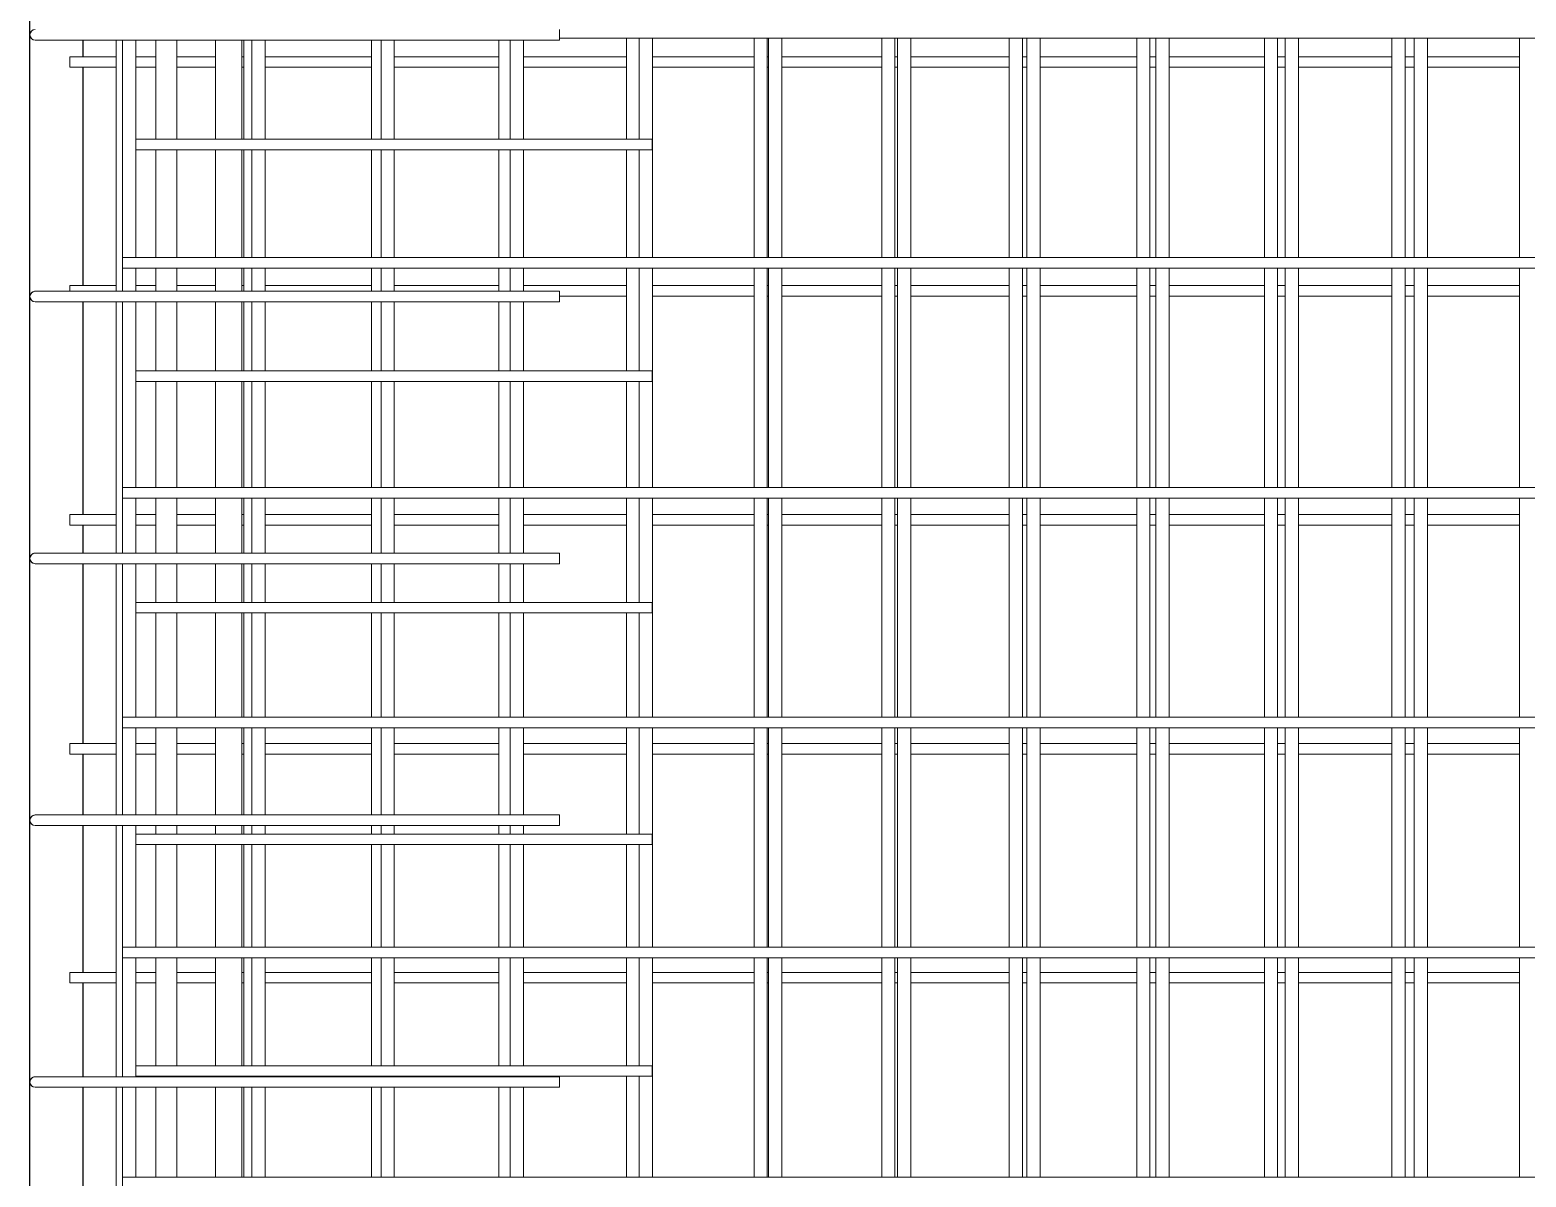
# Model space of a CAD drawing. Header units: millimetres. Extents: x 6720 to 22888, y -3063 to 10060.
# Drawn here: x 10063 to 11192, y 2982 to 3848 of the extents above; entities that cross this region are included whole.
import ezdxf

# ---------------------------------------------------------------- set-up
doc = ezdxf.new("R2010")
doc.units = ezdxf.units.MM
doc.layers.add('A-WALL', color=113, linetype='Continuous', lineweight=25)
doc.layers.add('S-RBAR', color=171, linetype='Continuous', lineweight=18)

msp = doc.modelspace()

# ---------------------------------------------------------------- linework, layer by layer
at = {"layer": 'A-WALL'}
for p, q in [((10062.6, -1395), (10062.6, 7060)), ((10102.6, 3840.3), (10102.6, 3827.8)), ((10102.6, 3819.8), (10102.6, 3655)), ((10102.6, 3642.7), (10102.6, 3482.2)), ((10102.6, 3474.2), (10102.6, 3453)), ((10102.6, 3445), (10102.6, 3309.3)), ((10102.6, 3301.3), (10102.6, 3255.3)), ((10102.6, 3247.3), (10102.6, 3136.5)), ((10102.6, 3128.5), (10102.6, 3057.7)), ((10102.6, 3049.7), (10102.6, 2963.7))]:
    msp.add_line(p, q, dxfattribs=at)
at = {"layer": 'S-RBAR'}
for p, q in [((10462.6, 3848.3), (10462.6, 3840.3)), ((10462.6, 3841.7), (11918.6, 3841.7)), ((10513.1, 3765.5), (10513.1, 3841.7)), ((10522.7, 3765.5), (10522.7, 3841.7)), ((10532.7, 3676.2), (10532.7, 3841.7)), ((10609.4, 3676.2), (10609.4, 3841.7)), ((10619.4, 3676.2), (10619.4, 3841.7)), ((10620.3, 3676.2), (10620.3, 3841.7)), ((10630.3, 3676.2), (10630.3, 3841.7)), ((10705.8, 3676.2), (10705.8, 3841.7)), ((10715.8, 3676.2), (10715.8, 3841.7)), ((10717.8, 3676.2), (10717.8, 3841.7)), ((10727.8, 3676.2), (10727.8, 3841.7)), ((10802.1, 3676.2), (10802.1, 3841.7)), ((10812.1, 3676.2), (10812.1, 3841.7)), ((10815.4, 3676.2), (10815.4, 3841.7)), ((10825.4, 3676.2), (10825.4, 3841.7)), ((10898.4, 3676.2), (10898.4, 3841.7)), ((10908.4, 3676.2), (10908.4, 3841.7)), ((10912.9, 3676.2), (10912.9, 3841.7)), ((10922.9, 3676.2), (10922.9, 3841.7)), ((10994.8, 3676.2), (10994.8, 3841.7)), ((11004.8, 3676.2), (11004.8, 3841.7)), ((11010.5, 3676.2), (11010.5, 3841.7)), ((11020.5, 3676.2), (11020.5, 3841.7)), ((11091.1, 3676.2), (11091.1, 3841.7)), ((11101.1, 3676.2), (11101.1, 3841.7)), ((11108, 3676.2), (11108, 3841.7)), ((11118, 3676.2), (11118, 3841.7)), ((11187.4, 3676.2), (11187.4, 3841.7)), ((10066.6, 3840.3), (10086.6, 3840.3)), ((10462.6, 3840.3), (10086.6, 3840.3)), ((10127.7, 3650.7), (10127.7, 3840.3)), ((10132.6, 3676.2), (10132.6, 3840.3)), ((10142.6, 3676.2), (10142.6, 3840.3)), ((10157.6, 3765.5), (10157.6, 3840.3)), ((10173.6, 3765.5), (10173.6, 3840.3)), ((10202.6, 3765.5), (10202.6, 3840.3)), ((10222.6, 3765.5), (10222.6, 3840.3)), ((10224.1, 3765.5), (10224.1, 3840.3)), ((10230.1, 3765.5), (10230.1, 3840.3)), ((10240.1, 3765.5), (10240.1, 3840.3)), ((10320.4, 3765.5), (10320.4, 3840.3)), ((10327.7, 3765.5), (10327.7, 3840.3)), ((10337.7, 3765.5), (10337.7, 3840.3)), ((10416.8, 3765.5), (10416.8, 3840.3)), ((10425.2, 3765.5), (10425.2, 3840.3)), ((10435.2, 3765.5), (10435.2, 3840.3)), ((10092.6, 3827.8), (10127.7, 3827.8)), ((10092.6, 3819.8), (10092.6, 3827.8)), ((10092.6, 3819.8), (10127.7, 3819.8)), ((10142.6, 3827.8), (10157.6, 3827.8)), ((10142.6, 3819.8), (10157.6, 3819.8)), ((10173.6, 3827.8), (10202.6, 3827.8)), ((10173.6, 3819.8), (10202.6, 3819.8)), ((10222.6, 3827.8), (10224.1, 3827.8)), ((10222.6, 3819.8), (10224.1, 3819.8)), ((10240.1, 3827.8), (10320.4, 3827.8)), ((10240.1, 3819.8), (10320.4, 3819.8)), ((10337.7, 3827.8), (10416.8, 3827.8)), ((10337.7, 3819.8), (10416.8, 3819.8)), ((10435.2, 3827.8), (10513.1, 3827.8)), ((10435.2, 3819.8), (10513.1, 3819.8)), ((10532.7, 3827.8), (10609.4, 3827.8)), ((10532.7, 3819.8), (10609.4, 3819.8)), ((10619.4, 3827.8), (10620.3, 3827.8)), ((10619.4, 3819.8), (10620.3, 3819.8)), ((10630.3, 3827.8), (10705.8, 3827.8)), ((10630.3, 3819.8), (10705.8, 3819.8)), ((10715.8, 3827.8), (10717.8, 3827.8)), ((10715.8, 3819.8), (10717.8, 3819.8)), ((10727.8, 3827.8), (10802.1, 3827.8)), ((10727.8, 3819.8), (10802.1, 3819.8)), ((10812.1, 3827.8), (10815.4, 3827.8)), ((10812.1, 3819.8), (10815.4, 3819.8)), ((10825.4, 3827.8), (10898.4, 3827.8)), ((10825.4, 3819.8), (10898.4, 3819.8)), ((10908.4, 3827.8), (10912.9, 3827.8)), ((10908.4, 3819.8), (10912.9, 3819.8)), ((10922.9, 3827.8), (10994.8, 3827.8)), ((10922.9, 3819.8), (10994.8, 3819.8)), ((11004.8, 3827.8), (11010.5, 3827.8)), ((11004.8, 3819.8), (11010.5, 3819.8)), ((11020.5, 3827.8), (11091.1, 3827.8)), ((11020.5, 3819.8), (11091.1, 3819.8)), ((11101.1, 3827.8), (11108, 3827.8)), ((11101.1, 3819.8), (11108, 3819.8)), ((11118, 3827.8), (11187.4, 3827.8)), ((11118, 3819.8), (11187.4, 3819.8)), ((10172.6, 3765.5), (10142.3, 3765.5)), ((10172.6, 3765.5), (10532.6, 3765.5)), ((10532.6, 3757.5), (10532.6, 3765.5)), ((10172.6, 3757.5), (10142.3, 3757.5)), ((10157.6, 3676.2), (10157.6, 3757.5)), ((10172.6, 3757.5), (10532.6, 3757.5)), ((10173.6, 3676.2), (10173.6, 3757.5)), ((10202.6, 3676.2), (10202.6, 3757.5)), ((10222.6, 3676.2), (10222.6, 3757.5)), ((10224.1, 3676.2), (10224.1, 3757.5)), ((10230.1, 3676.2), (10230.1, 3757.5)), ((10240.1, 3676.2), (10240.1, 3757.5)), ((10320.4, 3676.2), (10320.4, 3757.5)), ((10327.7, 3676.2), (10327.7, 3757.5)), ((10337.7, 3676.2), (10337.7, 3757.5)), ((10416.8, 3676.2), (10416.8, 3757.5)), ((10425.2, 3676.2), (10425.2, 3757.5)), ((10435.2, 3676.2), (10435.2, 3757.5)), ((10513.1, 3676.2), (10513.1, 3757.5)), ((10522.7, 3676.2), (10522.7, 3757.5)), ((10132.6, 3676.2), (12288.6, 3676.2)), ((10132.6, 3668.2), (10132.6, 3676.2)), ((10132.6, 3668.2), (12288.6, 3668.2)), ((10132.6, 3650.7), (10132.6, 3668.2)), ((10142.6, 3650.7), (10142.6, 3668.2)), ((10157.6, 3650.7), (10157.6, 3668.2)), ((10173.6, 3650.7), (10173.6, 3668.2)), ((10202.6, 3650.7), (10202.6, 3668.2)), ((10222.6, 3650.7), (10222.6, 3668.2)), ((10224.1, 3650.7), (10224.1, 3668.2)), ((10230.1, 3650.7), (10230.1, 3668.2)), ((10240.1, 3650.7), (10240.1, 3668.2)), ((10320.4, 3650.7), (10320.4, 3668.2)), ((10327.7, 3650.7), (10327.7, 3668.2)), ((10337.7, 3650.7), (10337.7, 3668.2)), ((10416.8, 3650.7), (10416.8, 3668.2)), ((10425.2, 3650.7), (10425.2, 3668.2)), ((10435.2, 3650.7), (10435.2, 3668.2)), ((10513.1, 3590.6), (10513.1, 3668.2)), ((10522.7, 3590.6), (10522.7, 3668.2)), ((10532.7, 3502.6), (10532.7, 3668.2)), ((10609.4, 3502.6), (10609.4, 3668.2)), ((10619.4, 3502.6), (10619.4, 3668.2)), ((10620.3, 3502.6), (10620.3, 3668.2)), ((10630.3, 3502.6), (10630.3, 3668.2)), ((10705.8, 3502.6), (10705.8, 3668.2)), ((10715.8, 3502.6), (10715.8, 3668.2)), ((10717.8, 3502.6), (10717.8, 3668.2)), ((10727.8, 3502.6), (10727.8, 3668.2)), ((10802.1, 3502.6), (10802.1, 3668.2)), ((10812.1, 3502.6), (10812.1, 3668.2)), ((10815.4, 3502.6), (10815.4, 3668.2)), ((10825.4, 3502.6), (10825.4, 3668.2)), ((10898.4, 3502.6), (10898.4, 3668.2)), ((10908.4, 3502.6), (10908.4, 3668.2)), ((10912.9, 3502.6), (10912.9, 3668.2)), ((10922.9, 3502.6), (10922.9, 3668.2)), ((10994.8, 3502.6), (10994.8, 3668.2)), ((11004.8, 3502.6), (11004.8, 3668.2)), ((11010.5, 3502.6), (11010.5, 3668.2)), ((11020.5, 3502.6), (11020.5, 3668.2)), ((11091.1, 3502.6), (11091.1, 3668.2)), ((11101.1, 3502.6), (11101.1, 3668.2)), ((11108, 3502.6), (11108, 3668.2)), ((11118, 3502.6), (11118, 3668.2)), ((11187.4, 3502.6), (11187.4, 3668.2)), ((10066.6, 3650.7), (10086.6, 3650.7)), ((10462.6, 3650.7), (10086.6, 3650.7)), ((10092.6, 3655), (10127.7, 3655)), ((10092.6, 3650.7), (10092.6, 3655)), ((10142.6, 3655), (10157.6, 3655)), ((10173.6, 3655), (10202.6, 3655)), ((10222.6, 3655), (10224.1, 3655)), ((10240.1, 3655), (10320.4, 3655)), ((10337.7, 3655), (10416.8, 3655)), ((10435.2, 3655), (10513.1, 3655)), ((10462.6, 3650.7), (10462.6, 3642.7)), ((10532.7, 3655), (10609.4, 3655)), ((10619.4, 3655), (10620.3, 3655)), ((10630.3, 3655), (10705.8, 3655)), ((10715.8, 3655), (10717.8, 3655)), ((10727.8, 3655), (10802.1, 3655)), ((10812.1, 3655), (10815.4, 3655)), ((10825.4, 3655), (10898.4, 3655)), ((10908.4, 3655), (10912.9, 3655)), ((10922.9, 3655), (10994.8, 3655)), ((11004.8, 3655), (11010.5, 3655)), ((11020.5, 3655), (11091.1, 3655)), ((11101.1, 3655), (11108, 3655)), ((11118, 3655), (11187.4, 3655)), ((10066.6, 3642.7), (10086.6, 3642.7)), ((10462.6, 3642.7), (10086.6, 3642.7)), ((10127.7, 3453), (10127.7, 3642.7)), ((10132.6, 3502.6), (10132.6, 3642.7)), ((10142.6, 3502.6), (10142.6, 3642.7)), ((10157.6, 3590.6), (10157.6, 3642.7)), ((10173.6, 3590.6), (10173.6, 3642.7)), ((10202.6, 3590.6), (10202.6, 3642.7)), ((10222.6, 3590.6), (10222.6, 3642.7)), ((10224.1, 3590.6), (10224.1, 3642.7)), ((10230.1, 3590.6), (10230.1, 3642.7)), ((10240.1, 3590.6), (10240.1, 3642.7)), ((10320.4, 3590.6), (10320.4, 3642.7)), ((10327.7, 3590.6), (10327.7, 3642.7)), ((10337.7, 3590.6), (10337.7, 3642.7)), ((10416.8, 3590.6), (10416.8, 3642.7)), ((10425.2, 3590.6), (10425.2, 3642.7)), ((10435.2, 3590.6), (10435.2, 3642.7)), ((10462.6, 3647), (10513.1, 3647)), ((10532.7, 3647), (10609.4, 3647)), ((10619.4, 3647), (10620.3, 3647)), ((10630.3, 3647), (10705.8, 3647)), ((10715.8, 3647), (10717.8, 3647)), ((10727.8, 3647), (10802.1, 3647)), ((10812.1, 3647), (10815.4, 3647)), ((10825.4, 3647), (10898.4, 3647)), ((10908.4, 3647), (10912.9, 3647)), ((10922.9, 3647), (10994.8, 3647)), ((11004.8, 3647), (11010.5, 3647)), ((11020.5, 3647), (11091.1, 3647)), ((11101.1, 3647), (11108, 3647)), ((11118, 3647), (11187.4, 3647)), ((10172.6, 3590.6), (10142.3, 3590.6)), ((10172.6, 3582.6), (10142.3, 3582.6)), ((10157.6, 3502.6), (10157.6, 3582.6)), ((10172.6, 3590.6), (10532.6, 3590.6)), ((10172.6, 3582.6), (10532.6, 3582.6)), ((10173.6, 3502.6), (10173.6, 3582.6)), ((10202.6, 3502.6), (10202.6, 3582.6)), ((10222.6, 3502.6), (10222.6, 3582.6)), ((10224.1, 3502.6), (10224.1, 3582.6)), ((10230.1, 3502.6), (10230.1, 3582.6)), ((10240.1, 3502.6), (10240.1, 3582.6)), ((10320.4, 3502.6), (10320.4, 3582.6)), ((10327.7, 3502.6), (10327.7, 3582.6)), ((10337.7, 3502.6), (10337.7, 3582.6)), ((10416.8, 3502.6), (10416.8, 3582.6)), ((10425.2, 3502.6), (10425.2, 3582.6)), ((10435.2, 3502.6), (10435.2, 3582.6)), ((10513.1, 3502.6), (10513.1, 3582.6)), ((10522.7, 3502.6), (10522.7, 3582.6)), ((10532.6, 3582.6), (10532.6, 3590.6)), ((10132.6, 3502.6), (12288.6, 3502.6)), ((10132.6, 3494.6), (10132.6, 3502.6)), ((10132.6, 3494.6), (12288.6, 3494.6)), ((10132.6, 3453), (10132.6, 3494.6)), ((10142.6, 3453), (10142.6, 3494.6)), ((10157.6, 3453), (10157.6, 3494.6)), ((10173.6, 3453), (10173.6, 3494.6)), ((10202.6, 3453), (10202.6, 3494.6)), ((10222.6, 3453), (10222.6, 3494.6)), ((10224.1, 3453), (10224.1, 3494.6)), ((10230.1, 3453), (10230.1, 3494.6)), ((10240.1, 3453), (10240.1, 3494.6)), ((10320.4, 3453), (10320.4, 3494.6)), ((10327.7, 3453), (10327.7, 3494.6)), ((10337.7, 3453), (10337.7, 3494.6)), ((10416.8, 3453), (10416.8, 3494.6)), ((10425.2, 3453), (10425.2, 3494.6)), ((10435.2, 3453), (10435.2, 3494.6)), ((10513.1, 3415.8), (10513.1, 3494.6)), ((10522.7, 3415.8), (10522.7, 3494.6)), ((10532.7, 3329.1), (10532.7, 3494.6)), ((10609.4, 3329.1), (10609.4, 3494.6)), ((10619.4, 3329.1), (10619.4, 3494.6)), ((10620.3, 3329.1), (10620.3, 3494.6)), ((10630.3, 3329.1), (10630.3, 3494.6)), ((10705.8, 3329.1), (10705.8, 3494.6)), ((10715.8, 3329.1), (10715.8, 3494.6)), ((10717.8, 3329.1), (10717.8, 3494.6)), ((10727.8, 3329.1), (10727.8, 3494.6)), ((10802.1, 3329.1), (10802.1, 3494.6)), ((10812.1, 3329.1), (10812.1, 3494.6)), ((10815.4, 3329.1), (10815.4, 3494.6)), ((10825.4, 3329.1), (10825.4, 3494.6)), ((10898.4, 3329.1), (10898.4, 3494.6)), ((10908.4, 3329.1), (10908.4, 3494.6)), ((10912.9, 3329.1), (10912.9, 3494.6)), ((10922.9, 3329.1), (10922.9, 3494.6)), ((10994.8, 3329.1), (10994.8, 3494.6)), ((11004.8, 3329.1), (11004.8, 3494.6)), ((11010.5, 3329.1), (11010.5, 3494.6)), ((11020.5, 3329.1), (11020.5, 3494.6)), ((11091.1, 3329.1), (11091.1, 3494.6)), ((11101.1, 3329.1), (11101.1, 3494.6)), ((11108, 3329.1), (11108, 3494.6)), ((11118, 3329.1), (11118, 3494.6)), ((11187.4, 3329.1), (11187.4, 3494.6)), ((10092.6, 3482.2), (10127.7, 3482.2)), ((10092.6, 3474.2), (10092.6, 3482.2)), ((10142.6, 3482.2), (10157.6, 3482.2)), ((10173.6, 3482.2), (10202.6, 3482.2)), ((10222.6, 3482.2), (10224.1, 3482.2)), ((10240.1, 3482.2), (10320.4, 3482.2)), ((10337.7, 3482.2), (10416.8, 3482.2)), ((10435.2, 3482.2), (10513.1, 3482.2)), ((10532.7, 3482.2), (10609.4, 3482.2)), ((10619.4, 3482.2), (10620.3, 3482.2)), ((10630.3, 3482.2), (10705.8, 3482.2)), ((10715.8, 3482.2), (10717.8, 3482.2)), ((10727.8, 3482.2), (10802.1, 3482.2)), ((10812.1, 3482.2), (10815.4, 3482.2)), ((10825.4, 3482.2), (10898.4, 3482.2)), ((10908.4, 3482.2), (10912.9, 3482.2)), ((10922.9, 3482.2), (10994.8, 3482.2)), ((11004.8, 3482.2), (11010.5, 3482.2)), ((11020.5, 3482.2), (11091.1, 3482.2)), ((11101.1, 3482.2), (11108, 3482.2)), ((11118, 3482.2), (11187.4, 3482.2)), ((10092.6, 3474.2), (10127.7, 3474.2)), ((10142.6, 3474.2), (10157.6, 3474.2)), ((10173.6, 3474.2), (10202.6, 3474.2)), ((10222.6, 3474.2), (10224.1, 3474.2)), ((10240.1, 3474.2), (10320.4, 3474.2)), ((10337.7, 3474.2), (10416.8, 3474.2)), ((10435.2, 3474.2), (10513.1, 3474.2)), ((10532.7, 3474.2), (10609.4, 3474.2)), ((10619.4, 3474.2), (10620.3, 3474.2)), ((10630.3, 3474.2), (10705.8, 3474.2)), ((10715.8, 3474.2), (10717.8, 3474.2)), ((10727.8, 3474.2), (10802.1, 3474.2)), ((10812.1, 3474.2), (10815.4, 3474.2)), ((10825.4, 3474.2), (10898.4, 3474.2)), ((10908.4, 3474.2), (10912.9, 3474.2)), ((10922.9, 3474.2), (10994.8, 3474.2)), ((11004.8, 3474.2), (11010.5, 3474.2)), ((11020.5, 3474.2), (11091.1, 3474.2)), ((11101.1, 3474.2), (11108, 3474.2)), ((11118, 3474.2), (11187.4, 3474.2)), ((10066.6, 3453), (10086.6, 3453)), ((10462.6, 3453), (10086.6, 3453)), ((10462.6, 3453), (10462.6, 3445)), ((10066.6, 3445), (10086.6, 3445)), ((10462.6, 3445), (10086.6, 3445)), ((10127.7, 3255.3), (10127.7, 3445)), ((10132.6, 3329.1), (10132.6, 3445)), ((10142.6, 3329.1), (10142.6, 3445)), ((10157.6, 3415.8), (10157.6, 3445)), ((10173.6, 3415.8), (10173.6, 3445)), ((10202.6, 3415.8), (10202.6, 3445)), ((10222.6, 3415.8), (10222.6, 3445)), ((10224.1, 3415.8), (10224.1, 3445)), ((10230.1, 3415.8), (10230.1, 3445)), ((10240.1, 3415.8), (10240.1, 3445)), ((10320.4, 3415.8), (10320.4, 3445)), ((10327.7, 3415.8), (10327.7, 3445)), ((10337.7, 3415.8), (10337.7, 3445)), ((10416.8, 3415.8), (10416.8, 3445)), ((10425.2, 3415.8), (10425.2, 3445)), ((10435.2, 3415.8), (10435.2, 3445)), ((10172.6, 3415.8), (10142.3, 3415.8)), ((10172.6, 3415.8), (10532.6, 3415.8)), ((10532.6, 3407.8), (10532.6, 3415.8)), ((10172.6, 3407.8), (10142.3, 3407.8)), ((10157.6, 3329.1), (10157.6, 3407.8)), ((10172.6, 3407.8), (10532.6, 3407.8)), ((10173.6, 3329.1), (10173.6, 3407.8)), ((10202.6, 3329.1), (10202.6, 3407.8)), ((10222.6, 3329.1), (10222.6, 3407.8)), ((10224.1, 3329.1), (10224.1, 3407.8)), ((10230.1, 3329.1), (10230.1, 3407.8)), ((10240.1, 3329.1), (10240.1, 3407.8)), ((10320.4, 3329.1), (10320.4, 3407.8)), ((10327.7, 3329.1), (10327.7, 3407.8)), ((10337.7, 3329.1), (10337.7, 3407.8)), ((10416.8, 3329.1), (10416.8, 3407.8)), ((10425.2, 3329.1), (10425.2, 3407.8)), ((10435.2, 3329.1), (10435.2, 3407.8)), ((10513.1, 3329.1), (10513.1, 3407.8)), ((10522.7, 3329.1), (10522.7, 3407.8)), ((10132.6, 3329.1), (12288.6, 3329.1)), ((10132.6, 3321.1), (10132.6, 3329.1)), ((10132.6, 3321.1), (12288.6, 3321.1)), ((10132.6, 3255.3), (10132.6, 3321.1)), ((10142.6, 3255.3), (10142.6, 3321.1)), ((10157.6, 3255.3), (10157.6, 3321.1)), ((10173.6, 3255.3), (10173.6, 3321.1)), ((10202.6, 3255.3), (10202.6, 3321.1)), ((10222.6, 3255.3), (10222.6, 3321.1)), ((10224.1, 3255.3), (10224.1, 3321.1)), ((10230.1, 3255.3), (10230.1, 3321.1)), ((10240.1, 3255.3), (10240.1, 3321.1)), ((10320.4, 3255.3), (10320.4, 3321.1)), ((10327.7, 3255.3), (10327.7, 3321.1)), ((10337.7, 3255.3), (10337.7, 3321.1)), ((10416.8, 3255.3), (10416.8, 3321.1)), ((10425.2, 3255.3), (10425.2, 3321.1)), ((10435.2, 3255.3), (10435.2, 3321.1)), ((10513.1, 3240.9), (10513.1, 3321.1)), ((10522.7, 3240.9), (10522.7, 3321.1)), ((10532.7, 3155.5), (10532.7, 3321.1)), ((10609.4, 3155.5), (10609.4, 3321.1)), ((10619.4, 3155.5), (10619.4, 3321.1)), ((10620.3, 3155.5), (10620.3, 3321.1)), ((10630.3, 3155.5), (10630.3, 3321.1)), ((10705.8, 3155.5), (10705.8, 3321.1)), ((10715.8, 3155.5), (10715.8, 3321.1)), ((10717.8, 3155.5), (10717.8, 3321.1)), ((10727.8, 3155.5), (10727.8, 3321.1)), ((10802.1, 3155.5), (10802.1, 3321.1)), ((10812.1, 3155.5), (10812.1, 3321.1)), ((10815.4, 3155.5), (10815.4, 3321.1)), ((10825.4, 3155.5), (10825.4, 3321.1)), ((10898.4, 3155.5), (10898.4, 3321.1)), ((10908.4, 3155.5), (10908.4, 3321.1)), ((10912.9, 3155.5), (10912.9, 3321.1)), ((10922.9, 3155.5), (10922.9, 3321.1)), ((10994.8, 3155.5), (10994.8, 3321.1)), ((11004.8, 3155.5), (11004.8, 3321.1)), ((11010.5, 3155.5), (11010.5, 3321.1)), ((11020.5, 3155.5), (11020.5, 3321.1)), ((11091.1, 3155.5), (11091.1, 3321.1)), ((11101.1, 3155.5), (11101.1, 3321.1)), ((11108, 3155.5), (11108, 3321.1)), ((11118, 3155.5), (11118, 3321.1)), ((11187.4, 3155.5), (11187.4, 3321.1)), ((10092.6, 3309.3), (10127.7, 3309.3)), ((10092.6, 3301.3), (10092.6, 3309.3)), ((10092.6, 3301.3), (10127.7, 3301.3)), ((10142.6, 3309.3), (10157.6, 3309.3)), ((10142.6, 3301.3), (10157.6, 3301.3)), ((10173.6, 3309.3), (10202.6, 3309.3)), ((10173.6, 3301.3), (10202.6, 3301.3)), ((10222.6, 3309.3), (10224.1, 3309.3)), ((10222.6, 3301.3), (10224.1, 3301.3)), ((10240.1, 3309.3), (10320.4, 3309.3)), ((10240.1, 3301.3), (10320.4, 3301.3)), ((10337.7, 3309.3), (10416.8, 3309.3)), ((10337.7, 3301.3), (10416.8, 3301.3)), ((10435.2, 3309.3), (10513.1, 3309.3)), ((10435.2, 3301.3), (10513.1, 3301.3)), ((10532.7, 3309.3), (10609.4, 3309.3)), ((10532.7, 3301.3), (10609.4, 3301.3)), ((10619.4, 3309.3), (10620.3, 3309.3)), ((10619.4, 3301.3), (10620.3, 3301.3)), ((10630.3, 3309.3), (10705.8, 3309.3)), ((10630.3, 3301.3), (10705.8, 3301.3)), ((10715.8, 3309.3), (10717.8, 3309.3)), ((10715.8, 3301.3), (10717.8, 3301.3)), ((10727.8, 3309.3), (10802.1, 3309.3)), ((10727.8, 3301.3), (10802.1, 3301.3)), ((10812.1, 3309.3), (10815.4, 3309.3)), ((10812.1, 3301.3), (10815.4, 3301.3)), ((10825.4, 3309.3), (10898.4, 3309.3)), ((10825.4, 3301.3), (10898.4, 3301.3)), ((10908.4, 3309.3), (10912.9, 3309.3)), ((10908.4, 3301.3), (10912.9, 3301.3)), ((10922.9, 3309.3), (10994.8, 3309.3)), ((10922.9, 3301.3), (10994.8, 3301.3)), ((11004.8, 3309.3), (11010.5, 3309.3)), ((11004.8, 3301.3), (11010.5, 3301.3)), ((11020.5, 3309.3), (11091.1, 3309.3)), ((11020.5, 3301.3), (11091.1, 3301.3)), ((11101.1, 3309.3), (11108, 3309.3)), ((11101.1, 3301.3), (11108, 3301.3)), ((11118, 3309.3), (11187.4, 3309.3)), ((11118, 3301.3), (11187.4, 3301.3)), ((10066.6, 3255.3), (10086.6, 3255.3)), ((10462.6, 3255.3), (10086.6, 3255.3)), ((10462.6, 3255.3), (10462.6, 3247.3)), ((10066.6, 3247.3), (10086.6, 3247.3)), ((10462.6, 3247.3), (10086.6, 3247.3)), ((10127.7, 3057.7), (10127.7, 3247.3)), ((10132.6, 3155.5), (10132.6, 3247.3)), ((10142.6, 3155.5), (10142.6, 3247.3)), ((10157.6, 3240.9), (10157.6, 3247.3)), ((10173.6, 3240.9), (10173.6, 3247.3)), ((10202.6, 3240.9), (10202.6, 3247.3)), ((10222.6, 3240.9), (10222.6, 3247.3)), ((10224.1, 3240.9), (10224.1, 3247.3)), ((10230.1, 3240.9), (10230.1, 3247.3)), ((10240.1, 3240.9), (10240.1, 3247.3)), ((10320.4, 3240.9), (10320.4, 3247.3)), ((10327.7, 3240.9), (10327.7, 3247.3)), ((10337.7, 3240.9), (10337.7, 3247.3)), ((10416.8, 3240.9), (10416.8, 3247.3)), ((10425.2, 3240.9), (10425.2, 3247.3)), ((10435.2, 3240.9), (10435.2, 3247.3)), ((10172.6, 3240.9), (10142.3, 3240.9)), ((10172.6, 3232.9), (10142.3, 3232.9)), ((10157.6, 3155.5), (10157.6, 3232.9)), ((10172.6, 3240.9), (10532.6, 3240.9)), ((10172.6, 3232.9), (10532.6, 3232.9)), ((10173.6, 3155.5), (10173.6, 3232.9)), ((10202.6, 3155.5), (10202.6, 3232.9)), ((10222.6, 3155.5), (10222.6, 3232.9)), ((10224.1, 3155.5), (10224.1, 3232.9)), ((10230.1, 3155.5), (10230.1, 3232.9)), ((10240.1, 3155.5), (10240.1, 3232.9)), ((10320.4, 3155.5), (10320.4, 3232.9)), ((10327.7, 3155.5), (10327.7, 3232.9)), ((10337.7, 3155.5), (10337.7, 3232.9)), ((10416.8, 3155.5), (10416.8, 3232.9)), ((10425.2, 3155.5), (10425.2, 3232.9)), ((10435.2, 3155.5), (10435.2, 3232.9)), ((10513.1, 3155.5), (10513.1, 3232.9)), ((10522.7, 3155.5), (10522.7, 3232.9)), ((10532.6, 3232.9), (10532.6, 3240.9)), ((10132.6, 3155.5), (12288.6, 3155.5)), ((10132.6, 3147.5), (10132.6, 3155.5)), ((10132.6, 3147.5), (12288.6, 3147.5)), ((10132.6, 3057.7), (10132.6, 3147.5)), ((10142.6, 3057.7), (10142.6, 3147.5)), ((10157.6, 3066), (10157.6, 3147.5)), ((10173.6, 3066), (10173.6, 3147.5)), ((10202.6, 3066), (10202.6, 3147.5)), ((10222.6, 3066), (10222.6, 3147.5)), ((10224.1, 3066), (10224.1, 3147.5)), ((10230.1, 3066), (10230.1, 3147.5)), ((10240.1, 3066), (10240.1, 3147.5)), ((10320.4, 3066), (10320.4, 3147.5)), ((10327.7, 3066), (10327.7, 3147.5)), ((10337.7, 3066), (10337.7, 3147.5)), ((10416.8, 3066), (10416.8, 3147.5)), ((10425.2, 3066), (10425.2, 3147.5)), ((10435.2, 3066), (10435.2, 3147.5)), ((10513.1, 3066), (10513.1, 3147.5)), ((10522.7, 3066), (10522.7, 3147.5)), ((10532.7, 2981.9), (10532.7, 3147.5)), ((10609.4, 2981.9), (10609.4, 3147.5)), ((10619.4, 2981.9), (10619.4, 3147.5)), ((10620.3, 2981.9), (10620.3, 3147.5)), ((10630.3, 2981.9), (10630.3, 3147.5)), ((10705.8, 2981.9), (10705.8, 3147.5)), ((10715.8, 2981.9), (10715.8, 3147.5)), ((10717.8, 2981.9), (10717.8, 3147.5)), ((10727.8, 2981.9), (10727.8, 3147.5)), ((10802.1, 2981.9), (10802.1, 3147.5)), ((10812.1, 2981.9), (10812.1, 3147.5)), ((10815.4, 2981.9), (10815.4, 3147.5)), ((10825.4, 2981.9), (10825.4, 3147.5)), ((10898.4, 2981.9), (10898.4, 3147.5)), ((10908.4, 2981.9), (10908.4, 3147.5)), ((10912.9, 2981.9), (10912.9, 3147.5)), ((10922.9, 2981.9), (10922.9, 3147.5)), ((10994.8, 2981.9), (10994.8, 3147.5)), ((11004.8, 2981.9), (11004.8, 3147.5)), ((11010.5, 2981.9), (11010.5, 3147.5)), ((11020.5, 2981.9), (11020.5, 3147.5)), ((11091.1, 2981.9), (11091.1, 3147.5)), ((11101.1, 2981.9), (11101.1, 3147.5)), ((11108, 2981.9), (11108, 3147.5)), ((11118, 2981.9), (11118, 3147.5)), ((11187.4, 2981.9), (11187.4, 3147.5)), ((10092.6, 3136.5), (10127.7, 3136.5)), ((10092.6, 3128.5), (10092.6, 3136.5)), ((10142.6, 3136.5), (10157.6, 3136.5)), ((10173.6, 3136.5), (10202.6, 3136.5)), ((10222.6, 3136.5), (10224.1, 3136.5)), ((10240.1, 3136.5), (10320.4, 3136.5)), ((10337.7, 3136.5), (10416.8, 3136.5)), ((10435.2, 3136.5), (10513.1, 3136.5)), ((10532.7, 3136.5), (10609.4, 3136.5)), ((10619.4, 3136.5), (10620.3, 3136.5)), ((10630.3, 3136.5), (10705.8, 3136.5)), ((10715.8, 3136.5), (10717.8, 3136.5)), ((10727.8, 3136.5), (10802.1, 3136.5)), ((10812.1, 3136.5), (10815.4, 3136.5)), ((10825.4, 3136.5), (10898.4, 3136.5)), ((10908.4, 3136.5), (10912.9, 3136.5)), ((10922.9, 3136.5), (10994.8, 3136.5)), ((11004.8, 3136.5), (11010.5, 3136.5)), ((11020.5, 3136.5), (11091.1, 3136.5)), ((11101.1, 3136.5), (11108, 3136.5)), ((11118, 3136.5), (11187.4, 3136.5)), ((10092.6, 3128.5), (10127.7, 3128.5)), ((10142.6, 3128.5), (10157.6, 3128.5)), ((10173.6, 3128.5), (10202.6, 3128.5)), ((10222.6, 3128.5), (10224.1, 3128.5)), ((10240.1, 3128.5), (10320.4, 3128.5)), ((10337.7, 3128.5), (10416.8, 3128.5)), ((10435.2, 3128.5), (10513.1, 3128.5)), ((10532.7, 3128.5), (10609.4, 3128.5)), ((10619.4, 3128.5), (10620.3, 3128.5)), ((10630.3, 3128.5), (10705.8, 3128.5)), ((10715.8, 3128.5), (10717.8, 3128.5)), ((10727.8, 3128.5), (10802.1, 3128.5)), ((10812.1, 3128.5), (10815.4, 3128.5)), ((10825.4, 3128.5), (10898.4, 3128.5)), ((10908.4, 3128.5), (10912.9, 3128.5)), ((10922.9, 3128.5), (10994.8, 3128.5)), ((11004.8, 3128.5), (11010.5, 3128.5)), ((11020.5, 3128.5), (11091.1, 3128.5)), ((11101.1, 3128.5), (11108, 3128.5)), ((11118, 3128.5), (11187.4, 3128.5)), ((10172.6, 3066), (10142.3, 3066)), ((10172.6, 3066), (10532.6, 3066)), ((10532.6, 3058), (10532.6, 3066)), ((10066.6, 3057.7), (10086.6, 3057.7)), ((10462.6, 3057.7), (10086.6, 3057.7)), ((10172.6, 3058), (10142.3, 3058)), ((10172.6, 3058), (10532.6, 3058)), ((10462.6, 3057.7), (10462.6, 3049.7)), ((10513.1, 2981.9), (10513.1, 3058)), ((10522.7, 2981.9), (10522.7, 3058)), ((10066.6, 3049.7), (10086.6, 3049.7)), ((10462.6, 3049.7), (10086.6, 3049.7)), ((10127.7, 2860), (10127.7, 3049.7)), ((10132.6, 2981.9), (10132.6, 3049.7)), ((10142.6, 2981.9), (10142.6, 3049.7)), ((10157.6, 2981.9), (10157.6, 3049.7)), ((10173.6, 2981.9), (10173.6, 3049.7)), ((10202.6, 2981.9), (10202.6, 3049.7)), ((10222.6, 2981.9), (10222.6, 3049.7)), ((10224.1, 2981.9), (10224.1, 3049.7)), ((10230.1, 2981.9), (10230.1, 3049.7)), ((10240.1, 2981.9), (10240.1, 3049.7)), ((10320.4, 2981.9), (10320.4, 3049.7)), ((10327.7, 2981.9), (10327.7, 3049.7)), ((10337.7, 2981.9), (10337.7, 3049.7)), ((10416.8, 2981.9), (10416.8, 3049.7)), ((10425.2, 2981.9), (10425.2, 3049.7)), ((10435.2, 2981.9), (10435.2, 3049.7)), ((10132.6, 2981.9), (12288.6, 2981.9)), ((10132.6, 2973.9), (10132.6, 2981.9))]:
    msp.add_line(p, q, dxfattribs=at)
for centre, start, end in [((10066.6, 3844.3), 90, 270), ((10066.6, 3844.3), 120, 165), ((10066.6, 3844.3), 195, 240), ((10066.6, 3646.7), 90, 270), ((10066.6, 3646.7), 120, 165), ((10066.6, 3646.7), 90, 105), ((10066.6, 3646.7), 195, 240), ((10066.6, 3449), 90, 270), ((10066.6, 3449), 120, 165), ((10066.6, 3449), 195, 240), ((10066.6, 3449), 90, 105), ((10066.6, 3251.3), 90, 270), ((10066.6, 3251.3), 120, 165), ((10066.6, 3251.3), 90, 105), ((10066.6, 3251.3), 195, 240), ((10066.6, 3053.7), 90, 270), ((10066.6, 3053.7), 120, 165), ((10066.6, 3053.7), 195, 240), ((10066.6, 3053.7), 90, 105)]:
    msp.add_arc(centre, 4, start, end, dxfattribs=at)

doc.saveas('drawing.dxf')
